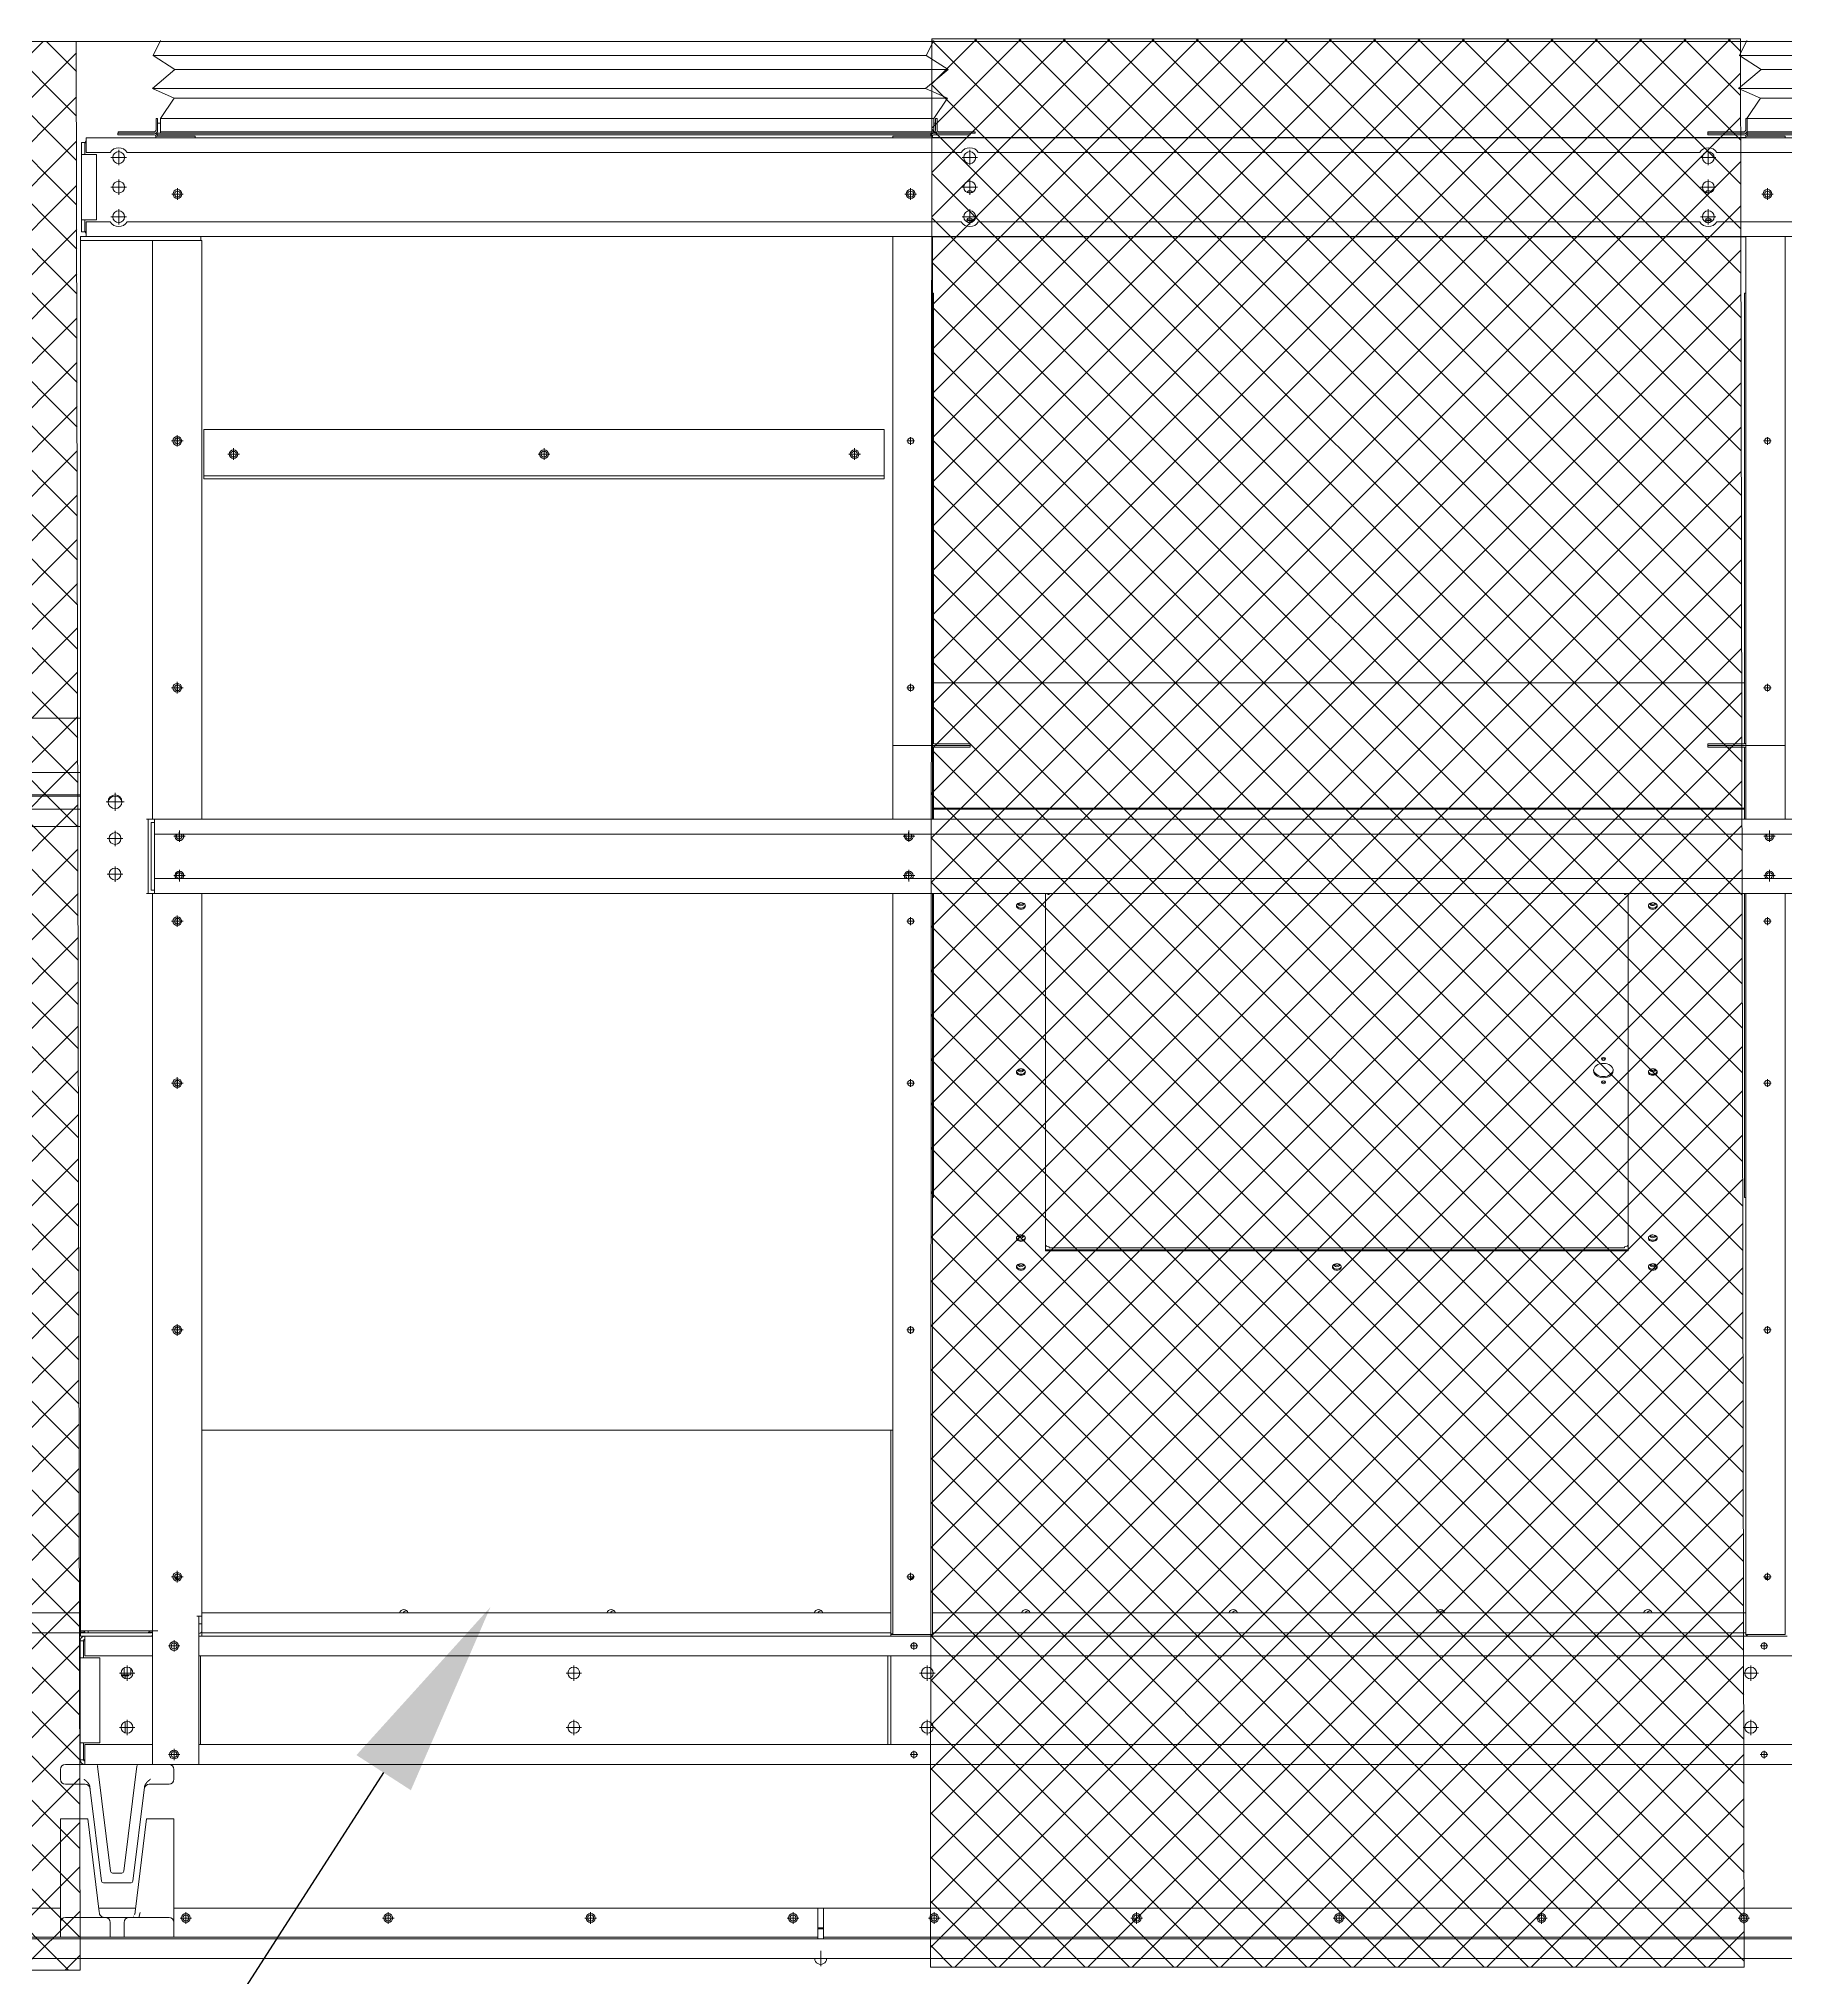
# Model space of a CAD drawing. Header units: millimetres. Extents: x 18793 to 48201, y 11745 to 32540.
# Drawn here: x 38143 to 39912, y 19439 to 21402 of the extents above; entities that cross this region are included whole.
import ezdxf
from ezdxf import colors
from ezdxf.entities.mleader import LeaderData, LeaderLine
from ezdxf.math import Vec2, Vec3

# ---------------------------------------------------------------- set-up
doc = ezdxf.new("R2010")
doc.units = ezdxf.units.MM
doc.layers.add('냉각탑_dim', color=1, linetype='Continuous')
doc.styles.get("Standard").update_dxf_attribs({"font": 'arial.ttf'})
pattern_1 = [(45, (-1210487.993, -413670.1), (-22.4506403, 22.4506403), []), (135, (-1210487.993, -413670.1), (-22.4506403, -22.4506403), [])]

# ---------------------------------------------------------------- blocks, each defined once
blk = doc.blocks.new('3753456')
at = {"color": 0, "lineweight": 5}
for p, q in [((337590.2, 91235.5), (337597.8, 91251)), ((337612.3, 91221.4), (337590.2, 91235.5)), ((337589.4, 91202.2), (337612.3, 91221.4)), ((337611.6, 91192.6), (337589.4, 91202.2)), ((337597.8, 91172), (337611.6, 91192.6))]:
    blk.add_line(p, q, dxfattribs=at)
blk = doc.blocks.new('45735')
at = {"color": 0, "lineweight": 5}
for p, q in [((339300, 91099.7), (338517, 91099.7)), ((338539.1, 91085.6), (339322.1, 91085.6)), ((338516.2, 91066.4), (339299.2, 91066.4)), ((339321.4, 91056.8), (338538.4, 91056.8))]:
    blk.add_line(p, q, dxfattribs=at)
for p in [(926.8, -135.8), (1709.8, -135.8)]:
    blk.add_blockref('3753456', p, dxfattribs=at)
blk = doc.blocks.new('2')
at = {"lineweight": 5}
h = blk.add_hatch(dxfattribs=at)
h.set_pattern_fill('ANSI37', scale=10)
h.set_pattern_definition(pattern_1)
h.paths.add_polyline_path([(39870.6, 19448.9), (39866.7, 21402.1), (39047.9, 21402.1), (39046.6, 19448.9)])
h = blk.add_hatch(dxfattribs=at)
h.set_pattern_fill('ANSI37', scale=10)
h.set_pattern_definition(pattern_1)
h.paths.add_polyline_path([(38185.2, 19446), (38181.3, 21399.2), (37851.3, 21399.2), (37850, 19446)])
at = {"color": 7, "lineweight": 20, "ltscale": 0.280701}
for p, q in [((41064, 21399.2), (37852.2, 21399.2)), ((38263.6, 21321.4), (38262, 21321.4)), ((38262, 21309.5), (38262, 21321.4)), ((38263.6, 21309.5), (38263.6, 21321.4)), ((39049.7, 21321.4), (38266.7, 21321.4)), ((38266.7, 21321.4), (38266.7, 21306.4)), ((39049.7, 21321.4), (39049.7, 21306.4)), ((39051.6, 21321.4), (39053.2, 21321.4)), ((39051.6, 21321.4), (39051.6, 21309.5)), ((39053.2, 21321.4), (39053.2, 21309.5)), ((39873.7, 21321.4), (39872.1, 21321.4)), ((39872.1, 21309.5), (39872.1, 21321.4)), ((40656.7, 21321.4), (39873.7, 21321.4)), ((39873.7, 21309.5), (39873.7, 21321.4)), ((38191.4, 21286.8), (38191.4, 21301.8)), ((40729, 21301.8), (38191.4, 21301.8)), ((38260.5, 21306.4), (38223.3, 21306.4)), ((38223.3, 21306.4), (38223.3, 21304.8)), ((38260.5, 21304.8), (38223.3, 21304.8)), ((38260.5, 21308), (38223.6, 21308)), ((38223.6, 21308), (38223.6, 21306.4)), ((38261.7, 21303.6), (38261.7, 21301.8)), ((38261.7, 21303.6), (38301.7, 21303.6)), ((38261.7, 21303.6), (38261.7, 21303.6)), ((38263.3, 21303.6), (38263.3, 21306.4)), ((38263.3, 21306.4), (39046.7, 21306.4)), ((38263.3, 21304.8), (39046.7, 21304.8)), ((38266.7, 21316.5), (38263.6, 21316.5)), ((38264.5, 21306.5), (38303.7, 21306.5)), ((38264.5, 21306.4), (38264.5, 21306.5)), ((39049.7, 21308), (38266.7, 21308)), ((39049.7, 21306.4), (38266.7, 21306.4)), ((38301.7, 21303.6), (38301.7, 21301.8)), ((38303.7, 21306.4), (38303.7, 21306.5)), ((39045.5, 21306.5), (39006.3, 21306.5)), ((39006.3, 21306.4), (39006.3, 21306.5)), ((39048.3, 21303.6), (39008.3, 21303.6)), ((39008.3, 21301.8), (39008.3, 21303.6)), ((39045.5, 21306.5), (39045.5, 21306.4)), ((39046.7, 21303.6), (39046.7, 21306.4)), ((39046.7, 21303.6), (39048.3, 21303.6)), ((39048.3, 21303.6), (39048.3, 21301.8)), ((39872.1, 21302), (39048.3, 21302)), ((39049.5, 21306.4), (39086.7, 21306.4)), ((39049.5, 21304.8), (39086.7, 21304.8)), ((39051.6, 21316.5), (39049.7, 21316.5)), ((39091.6, 21308), (39054.7, 21308)), ((39091.6, 21306.4), (39054.7, 21306.4)), ((39086.7, 21304.8), (39086.7, 21306.4)), ((39091.6, 21308), (39091.6, 21306.4)), ((39833.7, 21304.8), (39833.7, 21308)), ((39870.6, 21308), (39833.7, 21308)), ((39870.9, 21306.4), (39833.7, 21306.4)), ((39870.9, 21304.8), (39833.7, 21304.8)), ((39874.9, 21303.6), (39872.1, 21303.6)), ((39872.1, 21303.6), (39872.1, 21301.8)), ((39872.1, 21303.6), (39872.1, 21303.6)), ((39873.7, 21303.6), (39873.7, 21309.5)), ((40656.7, 21308), (39873.7, 21308)), ((39873.7, 21306.4), (40657.1, 21306.4)), ((39873.7, 21304.8), (40657.1, 21304.8)), ((39874.9, 21303.6), (39912.1, 21303.6)), ((39912.1, 21301.8), (39912.1, 21303.6)), ((38186.7, 21284.8), (38186.7, 21297.1)), ((38189.9, 21297.1), (38186.7, 21297.1)), ((38186.7, 21284.8), (38186.7, 21218.8)), ((38191.9, 21284.8), (38186.7, 21284.8)), ((38189.9, 21297.1), (38189.9, 21284.8)), ((38191.4, 21296.6), (38189.9, 21296.6)), ((38191.4, 21286.8), (38215.6, 21286.8)), ((38191.9, 21284.8), (38201.7, 21284.8)), ((38201.7, 21218.8), (38201.7, 21284.8)), ((38216.4, 21281.8), (38232, 21281.8)), ((38224.2, 21289.6), (38224.2, 21274)), ((38232.9, 21286.8), (39077.6, 21286.8)), ((39078.4, 21281.8), (39094, 21281.8)), ((39086.2, 21289.6), (39086.2, 21274)), ((39094.9, 21286.8), (39825.6, 21286.8)), ((39826.4, 21281.8), (39842, 21281.8)), ((39834.2, 21289.6), (39834.2, 21274)), ((39842.9, 21286.8), (40687.6, 21286.8)), ((38216.4, 21251.8), (38232, 21251.8)), ((38224.2, 21259.6), (38224.2, 21244)), ((38277.9, 21244.8), (38289.6, 21244.8)), ((38283.7, 21250.7), (38283.7, 21239)), ((39020.5, 21244.8), (39032.2, 21244.8)), ((39026.3, 21250.7), (39026.3, 21239)), ((39078.4, 21251.8), (39094, 21251.8)), ((39086.2, 21259.6), (39086.2, 21244)), ((39826.4, 21251.8), (39842, 21251.8)), ((39834.2, 21259.6), (39834.2, 21244)), ((39888.3, 21244.8), (39900, 21244.8)), ((39894.1, 21250.7), (39894.1, 21239)), ((38224.2, 21229.6), (38224.2, 21214)), ((39086.2, 21229.6), (39086.2, 21214)), ((39834.2, 21229.6), (39834.2, 21214)), ((38201.7, 21218.8), (38186.7, 21218.8)), ((38186.7, 21206.5), (38186.7, 21218.8)), ((38189.9, 21206.5), (38186.7, 21206.5)), ((38189.9, 21218.8), (38189.9, 21206.5)), ((38191.4, 21207), (38189.9, 21207)), ((38191.4, 21216.8), (38191.4, 21201.8)), ((38215.6, 21216.8), (38191.4, 21216.8)), ((38216.4, 21221.8), (38232, 21221.8)), ((39077.6, 21216.8), (38232.9, 21216.8)), ((39078.4, 21221.8), (39094, 21221.8)), ((39825.6, 21216.8), (39094.9, 21216.8)), ((39826.4, 21221.8), (39842, 21221.8)), ((40687.6, 21216.8), (39842.9, 21216.8)), ((38185.5, 21201.8), (38307.3, 21201.8)), ((38185.5, 21201.8), (38185.5, 21197.8)), ((38263.7, 21197.8), (38185.5, 21197.8)), ((38185.5, 21197.8), (38185.5, 19789.6)), ((38185.5, 21197.8), (38307.3, 21197.8)), ((38191.4, 21201.8), (40729, 21201.8)), ((38258.5, 20611.6), (38258.5, 21197.8)), ((38308.5, 21197.8), (38303.3, 21197.8)), ((38307.3, 21201.8), (38307.3, 21197.8)), ((38308.5, 21197.8), (38308.5, 20611.6)), ((39008.3, 20611.6), (39008.3, 21201.8)), ((39048.3, 21201.8), (39048.3, 20611.6)), ((39872.1, 21201.5), (39048.3, 21201.5)), ((39872.1, 21201.8), (39872.1, 20686.4)), ((39912.1, 20611.6), (39912.1, 21201.8)), ((39048.3, 21144.4), (39049.5, 21144.4)), ((39049.5, 21144.4), (39049.5, 21142.8)), ((39870.9, 20688), (39870.9, 21144.4)), ((39872.1, 21144.4), (39870.9, 21144.4)), ((39049.5, 21142.8), (39049.5, 20688)), ((39872.1, 21093.5), (39872.1, 21093.3)), ((38277.7, 20994.8), (38289.4, 20994.8)), ((38283.5, 21000.7), (38283.5, 20989)), ((38283.7, 20998.7), (38283.7, 20990.9)), ((38999.5, 21006.4), (38310.5, 21006.4)), ((38310.5, 20956.4), (38310.5, 21006.4)), ((38340.5, 20987.3), (38340.5, 20975.6)), ((38655, 20987.3), (38655, 20975.6)), ((38969.5, 20987.3), (38969.5, 20975.6)), ((38999.5, 21006.4), (38999.5, 20961.6)), ((39022.4, 20994.8), (39030.2, 20994.8)), ((39026.3, 20998.7), (39026.3, 20990.9)), ((39890.2, 20994.8), (39898, 20994.8)), ((39894.1, 20998.7), (39894.1, 20990.9)), ((38334.7, 20981.4), (38346.4, 20981.4)), ((38649.2, 20981.4), (38660.9, 20981.4)), ((38963.7, 20981.4), (38975.4, 20981.4)), ((38310.5, 20959.6), (38999.5, 20959.6)), ((38310.5, 20956.4), (38999.5, 20956.4)), ((38999.5, 20961.6), (38999.5, 20956.4)), ((38277.7, 20744.8), (38289.4, 20744.8)), ((38283.5, 20750.7), (38283.5, 20739)), ((38283.7, 20748.7), (38283.7, 20740.9)), ((39022.4, 20744.8), (39030.2, 20744.8)), ((39026.3, 20748.7), (39026.3, 20740.9)), ((39870.9, 20749.9), (39049.5, 20749.9)), ((39890.2, 20744.8), (39898, 20744.8)), ((39894.1, 20748.7), (39894.1, 20740.9)), ((38185.5, 20713.9), (38110.2, 20713.9)), ((39008.3, 20686.4), (39045.5, 20686.4)), ((39048.3, 20686.4), (39008.3, 20686.4)), ((39086.7, 20688), (39049.5, 20688)), ((39086.7, 20686.4), (39049.5, 20686.4)), ((39049.5, 20686.4), (39086.7, 20686.4)), ((39049.5, 20684.8), (39086.7, 20684.8)), ((39049.5, 20684.8), (39049.5, 20611.6)), ((39086.7, 20684.8), (39086.7, 20688)), ((39833.7, 20688), (39870.9, 20688)), ((39833.7, 20684.8), (39833.7, 20688)), ((39833.7, 20686.4), (39870.9, 20686.4)), ((39870.9, 20686.4), (39833.7, 20686.4)), ((39870.9, 20684.8), (39833.7, 20684.8)), ((39870.9, 20611.6), (39870.9, 20684.8)), ((39872.1, 20686.1), (39872.1, 20686.7)), ((39912.1, 20686.4), (39872.1, 20686.4)), ((39872.1, 20611.6), (39872.1, 20686.4)), ((39874.9, 20686.4), (39912.1, 20686.4)), ((38185.5, 20658.9), (38110.2, 20658.9)), ((37872.2, 20636.3), (38185.5, 20636.3)), ((37872.2, 20634.9), (38185.5, 20634.9)), ((38185.5, 20651.6), (38185.5, 20536.6)), ((38220.5, 20638.5), (38220.5, 20620.3)), ((38185.5, 20621.7), (37872.2, 20621.7)), ((38211.4, 20629.4), (38229.6, 20629.4)), ((39870.9, 20622.9), (39049.5, 20622.9)), ((39870.9, 20621.7), (39049.5, 20621.7)), ((38185.5, 20604.2), (37875.1, 20604.2)), ((38220.5, 20599.9), (38220.5, 20584.3)), ((38260.4, 20611.6), (38252.5, 20611.6)), ((38254, 20611.6), (38254, 20536.6)), ((38257.2, 20608.4), (38257.2, 20539.8)), ((38257.2, 20608.4), (38260.4, 20608.4)), ((38260.4, 20611.6), (40660, 20611.6)), ((38260.4, 20596.6), (38260.4, 20611.6)), ((38260.4, 20608.4), (38260.4, 20539.8)), ((40660, 20596.6), (38260.4, 20596.6)), ((38279.9, 20594.5), (38291.6, 20594.5)), ((38285.5, 20598.4), (38285.5, 20590.6)), ((38285.7, 20600.4), (38285.7, 20588.7)), ((39018.7, 20594.5), (39030.4, 20594.5)), ((39024.3, 20598.4), (39024.3, 20590.6)), ((39024.5, 20600.4), (39024.5, 20588.7)), ((39890.3, 20594.5), (39902, 20594.5)), ((39896.1, 20600.4), (39896.1, 20588.7)), ((38212.7, 20592.1), (38228.3, 20592.1)), ((38212.7, 20556.1), (38228.3, 20556.1)), ((38220.5, 20563.9), (38220.5, 20548.3)), ((38285.5, 20558.4), (38285.5, 20550.6)), ((38285.7, 20560.4), (38285.7, 20548.7)), ((39024.3, 20558.4), (39024.3, 20550.6)), ((39024.5, 20560.4), (39024.5, 20548.7)), ((39896.1, 20560.4), (39896.1, 20548.7)), ((38260.4, 20536.6), (38252.5, 20536.6)), ((38260.4, 20539.8), (38257.2, 20539.8)), ((38258.5, 19789.6), (38258.5, 20536.6)), ((38260.4, 20551.6), (40660, 20551.6)), ((38260.4, 20551.6), (38260.4, 20541.8)), ((38260.4, 20536.6), (38260.4, 20541.8)), ((40660, 20536.6), (38260.4, 20536.6)), ((38279.9, 20554.5), (38291.6, 20554.5)), ((38308.5, 20536.6), (38308.5, 19804.4)), ((39008.3, 19786), (39008.3, 20536.6)), ((39018.7, 20554.5), (39030.4, 20554.5)), ((39048.3, 20536.6), (39048.3, 19787.2)), ((39049.5, 20536.6), (39049.5, 20228.4)), ((39163, 20536.6), (39163, 20174.6)), ((39166.5, 20536.6), (39166.5, 20535.5)), ((39749.5, 20536.6), (39749.5, 20535.5)), ((39753, 20536.6), (39753, 20181)), ((39753, 20174.6), (39753, 20536.6)), ((39870.9, 20433.6), (39870.9, 20536.6)), ((39872.1, 20536.6), (39872.1, 19787.2)), ((39872.1, 20433.6), (39872.1, 20536.6)), ((39890.3, 20554.5), (39902, 20554.5)), ((39912.1, 19786), (39912.1, 20536.6)), ((38277.7, 20508.4), (38289.4, 20508.4)), ((38279.8, 20508.4), (38287.6, 20508.4)), ((38283.5, 20514.3), (38283.5, 20502.6)), ((38283.7, 20512.3), (38283.7, 20504.5)), ((39022.4, 20508.4), (39030.2, 20508.4)), ((39026.3, 20512.3), (39026.3, 20504.5)), ((39890.2, 20508.4), (39898, 20508.4)), ((39894.1, 20512.3), (39894.1, 20504.5)), ((39870.9, 20228.4), (39870.9, 20433.6)), ((38277.7, 20344.4), (38289.4, 20344.4)), ((38279.8, 20344.4), (38287.6, 20344.4)), ((38283.5, 20350.3), (38283.5, 20338.6)), ((38283.7, 20348.3), (38283.7, 20340.5)), ((39022.4, 20344.4), (39030.2, 20344.4)), ((39026.3, 20348.3), (39026.3, 20340.5)), ((39890.2, 20344.4), (39898, 20344.4)), ((39894.1, 20348.3), (39894.1, 20340.5)), ((39872.1, 20279.3), (39872.1, 20279.5)), ((39048.3, 20228.4), (39049.5, 20228.4)), ((39872.1, 20228.4), (39870.9, 20228.4)), ((39163, 20175.7), (39753, 20175.7)), ((39163, 20174.6), (39753, 20174.6)), ((39166.5, 20177.5), (39166.5, 20178.6)), ((39749.5, 20177.5), (39166.5, 20177.5)), ((39749.5, 20177.5), (39749.5, 20178.6)), ((38277.7, 20094.4), (38289.4, 20094.4)), ((38279.8, 20094.4), (38287.6, 20094.4)), ((38283.5, 20100.3), (38283.5, 20088.6)), ((38283.7, 20098.3), (38283.7, 20090.5)), ((39022.4, 20094.4), (39030.2, 20094.4)), ((39026.3, 20098.3), (39026.3, 20090.5)), ((39890.2, 20094.4), (39898, 20094.4)), ((39894.1, 20098.3), (39894.1, 20090.5)), ((38308.5, 19992.9), (39008.3, 19992.9)), ((39006.3, 19992.9), (39006.3, 19786.6)), ((38283.5, 19850.3), (38283.5, 19838.6)), ((38277.7, 19844.4), (38289.4, 19844.4)), ((38279.8, 19844.4), (38287.6, 19844.4)), ((38283.7, 19848.3), (38283.7, 19840.5)), ((39022.4, 19844.4), (39030.2, 19844.4)), ((39026.3, 19848.3), (39026.3, 19840.5)), ((39890.2, 19844.4), (39898, 19844.4)), ((39894.1, 19848.3), (39894.1, 19840.5)), ((37875.1, 19807.8), (38185.5, 19807.8)), ((38185.5, 19789.6), (38256.5, 19789.6)), ((38185.5, 19789.6), (38185.5, 19788.4)), ((38193.4, 19789.6), (38193.4, 19787.6)), ((38258.5, 19789.6), (38256.5, 19789.6)), ((38258.5, 19789.6), (38263.7, 19789.6)), ((38258.5, 19654.4), (38258.5, 19789.6)), ((38305.3, 19804.4), (38303.3, 19804.4)), ((38308.5, 19804.4), (38305.3, 19804.4)), ((38305.3, 19804.4), (38305.3, 19654.4)), ((38305.3, 19796.8), (38308.5, 19796.8)), ((38308.5, 19807.8), (39006.3, 19807.8)), ((38308.5, 19804.4), (38308.5, 19796.8)), ((38308.5, 19789.4), (38308.5, 19796.8)), ((39048.3, 19807.8), (39872.1, 19807.8)), ((37855.1, 19787.8), (38185.5, 19787.8)), ((38185.2, 19762.4), (38185.2, 19779.7)), ((38185.2, 19779.7), (38189.9, 19779.7)), ((38185.5, 19788.4), (38189.6, 19788.4)), ((38185.5, 19788.4), (38185.5, 19787.6)), ((38185.5, 19787.6), (38185.5, 19784.4)), ((38185.5, 19787.6), (38256.5, 19787.6)), ((38185.5, 19784.4), (38256.5, 19784.4)), ((38188.4, 19779.7), (38188.4, 19762.4)), ((38258.5, 19784.4), (38189.9, 19784.4)), ((38189.9, 19764.4), (38189.9, 19784.4)), ((38254.9, 19788.4), (38258.1, 19788.4)), ((38274.5, 19774.4), (38286.2, 19774.4)), ((38280.3, 19780.3), (38280.3, 19768.6)), ((39006.3, 19784.4), (38305.3, 19784.4)), ((38308.1, 19788.4), (38308.5, 19788.4)), ((38308.5, 19788.4), (38308.5, 19784.4)), ((38308.5, 19787.8), (39006.3, 19787.8)), ((39008.3, 19786.6), (39006.3, 19786.6)), ((39006.3, 19786.6), (39006.3, 19786)), ((39008.3, 19786), (39006.3, 19786)), ((39006.3, 19784.4), (39006.3, 19786)), ((39045.5, 19784.4), (39006.3, 19784.4)), ((39008.3, 19786), (39045.5, 19786)), ((39025.8, 19774.4), (39033.6, 19774.4)), ((39029.7, 19778.3), (39029.7, 19770.5)), ((39048.3, 19786), (39045.5, 19786)), ((39874.9, 19784.4), (39045.5, 19784.4)), ((39048.3, 19787.8), (39872.1, 19787.8)), ((39048.3, 19787.2), (39048.3, 19786)), ((39872.1, 19787.2), (39872.1, 19786)), ((39872.1, 19786), (39874.9, 19786)), ((39912.1, 19786), (39874.9, 19786)), ((39874.9, 19784.4), (39914.1, 19784.4)), ((39886.8, 19774.4), (39894.6, 19774.4)), ((39890.7, 19778.3), (39890.7, 19770.5)), ((38185.2, 19762.4), (38185.2, 19676.4)), ((38189.9, 19762.4), (38185.2, 19762.4)), ((38258.5, 19764.4), (38189.9, 19764.4)), ((38189.9, 19762.4), (38205.2, 19762.4)), ((38205.2, 19762.4), (38205.2, 19676.4)), ((38229.7, 19745), (38229.7, 19752.1)), ((38232.7, 19754.7), (38232.7, 19739.1)), ((38236.6, 19745), (38236.6, 19751.5)), ((40730.5, 19764.4), (38305.3, 19764.4)), ((38306.9, 19764.4), (38306.9, 19674.4)), ((38685.2, 19754.7), (38685.2, 19739.1)), ((39003.1, 19764.4), (39003.1, 19674.4)), ((39006.3, 19764.4), (39006.3, 19674.4)), ((39043.2, 19754.7), (39043.2, 19739.1)), ((39877.2, 19754.7), (39877.2, 19739.1)), ((38224.9, 19746.9), (38240.5, 19746.9)), ((38236.6, 19745), (38227, 19745)), ((38227.4, 19744.2), (38234, 19744.2)), ((38230.7, 19743.6), (38230.7, 19741.3)), ((38234, 19744.2), (38234, 19745)), ((38677.4, 19746.9), (38693, 19746.9)), ((39035.4, 19746.9), (39051, 19746.9)), ((39869.4, 19746.9), (39885, 19746.9)), ((38224.9, 19691.9), (38240.5, 19691.9)), ((38230.7, 19697.6), (38230.7, 19686.3)), ((38232.7, 19699.7), (38232.7, 19684.1)), ((38677.4, 19691.9), (38693, 19691.9)), ((38685.2, 19699.7), (38685.2, 19684.1)), ((39035.4, 19691.9), (39051, 19691.9)), ((39043.2, 19699.7), (39043.2, 19684.1)), ((39869.4, 19691.9), (39885, 19691.9)), ((39877.2, 19699.7), (39877.2, 19684.1)), ((38185.2, 19659.1), (38185.2, 19676.4)), ((38205.2, 19676.4), (38185.2, 19676.4)), ((38188.4, 19676.4), (38188.4, 19659.1)), ((38189.9, 19674.4), (38258.5, 19674.4)), ((38189.9, 19674.4), (38189.9, 19654.4)), ((38305.3, 19674.4), (40730.5, 19674.4)), ((38170.2, 19654.4), (38175.2, 19654.4)), ((38175.2, 19654.4), (38189.9, 19654.4)), ((38189.9, 19659.1), (38185.2, 19659.1)), ((38189.9, 19654.4), (38258.5, 19654.4)), ((38216, 19546.2), (38202.9, 19652.7)), ((38242.5, 19652.7), (38229.4, 19546.2)), ((38258.5, 19654.4), (38305.3, 19654.4)), ((38274.5, 19664.4), (38286.2, 19664.4)), ((38280.3, 19670.3), (38280.3, 19658.6)), ((38305.3, 19654.4), (40730.5, 19654.4)), ((39025.8, 19664.4), (39033.6, 19664.4)), ((39029.7, 19668.3), (39029.7, 19660.5)), ((39886.8, 19664.4), (39894.6, 19664.4)), ((39890.7, 19668.3), (39890.7, 19660.5)), ((38165.2, 19649.4), (38165.2, 19639.4)), ((38170.2, 19634.4), (38175.2, 19634.4)), ((38175.2, 19634.4), (38190.3, 19634.4)), ((38270.2, 19634.4), (38255.2, 19634.4)), ((38270.2, 19634.4), (38275.2, 19634.4)), ((38280.2, 19649.4), (38280.2, 19639.4)), ((38206.8, 19536.2), (38195.1, 19631.4)), ((38238.7, 19536.2), (38250.4, 19631.4)), ((38165.2, 19479.4), (38165.2, 19599.4)), ((38165.2, 19599.4), (38170.2, 19599.4)), ((38170.2, 19599.4), (38187.9, 19599.4)), ((38193, 19599.4), (38187.9, 19599.4)), ((38204.5, 19505), (38193, 19599.4)), ((38240.9, 19505), (38252.5, 19599.4)), ((38252.5, 19599.4), (38257.5, 19599.4)), ((38280.2, 19599.4), (38257.5, 19599.4)), ((38280.2, 19599.4), (38280.2, 19504.4)), ((38208.8, 19534.4), (38236.7, 19534.4)), ((38218, 19544.4), (38227.5, 19544.4)), ((37857.2, 19508.8), (38165.2, 19508.8)), ((38170.2, 19499.4), (38175.2, 19499.4)), ((38175.2, 19499.4), (38210.7, 19499.4)), ((38204.1, 19508.8), (38241.4, 19508.8)), ((38204.5, 19505), (38204.7, 19503.8)), ((38210.7, 19499.4), (38234.7, 19499.4)), ((38275.2, 19499.4), (38234.7, 19499.4)), ((38235.8, 19499.4), (38235.8, 19499.4)), ((38239.1, 19500.6), (38239, 19500.6)), ((38240.9, 19505), (38240.8, 19503.8)), ((38245.9, 19504.4), (38244.7, 19499.4)), ((38280.2, 19508.8), (38932.2, 19508.8)), ((38280.2, 19494.4), (38280.2, 19504.4)), ((38286.4, 19498.8), (38298.1, 19498.8)), ((38292.2, 19504.7), (38292.2, 19493)), ((38491.4, 19498.8), (38503.1, 19498.8)), ((38497.2, 19504.7), (38497.2, 19493)), ((38696.4, 19498.8), (38708.1, 19498.8)), ((38702.2, 19504.7), (38702.2, 19493)), ((38901.4, 19498.8), (38913.1, 19498.8)), ((38907.2, 19504.7), (38907.2, 19493)), ((38938.2, 19508.8), (38932.2, 19508.8)), ((38932.2, 19508.8), (38932.2, 19477.8)), ((38938.2, 19508.8), (39982.2, 19508.8)), ((38938.2, 19508.8), (38938.2, 19477.8)), ((39044.4, 19498.8), (39056.1, 19498.8)), ((39050.2, 19504.7), (39050.2, 19493)), ((39249.4, 19498.8), (39261.1, 19498.8)), ((39255.2, 19504.7), (39255.2, 19493)), ((39454.4, 19498.8), (39466.1, 19498.8)), ((39460.2, 19504.7), (39460.2, 19493)), ((39659.4, 19498.8), (39671.1, 19498.8)), ((39665.2, 19504.7), (39665.2, 19493)), ((39864.4, 19498.8), (39876.1, 19498.8)), ((39870.2, 19504.7), (39870.2, 19493)), ((37815.4, 19477.8), (41063.2, 19477.8)), ((38932.2, 19479.4), (37857.2, 19479.4)), ((38215.7, 19479.4), (38215.7, 19494.4)), ((38229.7, 19479.4), (38229.7, 19494.4)), ((38280.2, 19479.4), (38280.2, 19494.4)), ((38932.2, 19488.8), (38938.2, 19488.8)), ((38938.2, 19487.8), (38932.2, 19487.8)), ((38938.2, 19479.4), (39982.2, 19479.4)), ((41030.5, 19457.8), (37889.9, 19457.8)), ((38927.4, 19457.8), (38943, 19457.8)), ((38935.2, 19465.6), (38935.2, 19450))]:
    blk.add_line(p, q, dxfattribs=at)
at = {"color": 0, "lineweight": 20}
for points in [[(39047.9, 21402.1), (39866.7, 21402.1), (39870.6, 19448.9), (39046.6, 19448.9)], [(37851.3, 21399.2), (38181.3, 21399.2), (38185.2, 19446), (37850, 19446)]]:
    blk.add_lwpolyline(points, close=True, dxfattribs=at)
at = {"color": 7, "lineweight": 20, "ltscale": 0.280701}
for centre, radius in [((38224.2, 21281.8), 6), ((39086.2, 21281.8), 6), ((39834.2, 21281.8), 6), ((38224.2, 21251.8), 6), ((38283.7, 21244.8), 4.5), ((38283.7, 21244.8), 3), ((39026.3, 21244.8), 4.5), ((39026.3, 21244.8), 3), ((39086.2, 21251.8), 6), ((39834.2, 21251.8), 6), ((39894.1, 21244.8), 4.5), ((39894.1, 21244.8), 3), ((38224.2, 21221.8), 6), ((39086.2, 21221.8), 6), ((39834.2, 21221.8), 6), ((38283.5, 20994.8), 4.5), ((38283.7, 20994.8), 3), ((39026.3, 20994.8), 3), ((39894.1, 20994.8), 3), ((38340.5, 20981.4), 4.5), ((38340.5, 20981.4), 3), ((38655, 20981.4), 4.5), ((38655, 20981.4), 3), ((38969.5, 20981.4), 4.5), ((38969.5, 20981.4), 3), ((38283.5, 20744.8), 4.5), ((38283.7, 20744.8), 3), ((39026.3, 20744.8), 3), ((39894.1, 20744.8), 3), ((38220.5, 20629.4), 7), ((38220.5, 20592.1), 6), ((38220.5, 20556.1), 6), ((38283.5, 20508.4), 4.5), ((38283.7, 20508.4), 3), ((39026.3, 20508.4), 3), ((39894.1, 20508.4), 3), ((38283.5, 20344.4), 4.5), ((38283.7, 20344.4), 3), ((39026.3, 20344.4), 3), ((39894.1, 20344.4), 3), ((38283.5, 20094.4), 4.5), ((38283.7, 20094.4), 3), ((39026.3, 20094.4), 3), ((39894.1, 20094.4), 3), ((38283.5, 19844.4), 4.5), ((38283.7, 19844.4), 3), ((39026.3, 19844.4), 3), ((39894.1, 19844.4), 3), ((38280.3, 19774.4), 4.5), ((38280.3, 19774.4), 3), ((39029.7, 19774.4), 3), ((39890.7, 19774.4), 3), ((38232.7, 19746.9), 6), ((38685.2, 19746.9), 6), ((39043.2, 19746.9), 6), ((39877.2, 19746.9), 6), ((38232.7, 19691.9), 6), ((38685.2, 19691.9), 6), ((39043.2, 19691.9), 6), ((39877.2, 19691.9), 6), ((38280.3, 19664.4), 4.5), ((38280.3, 19664.4), 3), ((39029.7, 19664.4), 3), ((39890.7, 19664.4), 3), ((38292.2, 19498.8), 4.5), ((38292.2, 19498.8), 3), ((38497.2, 19498.8), 4.5), ((38497.2, 19498.8), 3), ((38702.2, 19498.8), 4.5), ((38702.2, 19498.8), 3), ((38907.2, 19498.8), 4.5), ((38907.2, 19498.8), 3), ((39050.2, 19498.8), 4.5), ((39050.2, 19498.8), 3), ((39255.2, 19498.8), 4.5), ((39255.2, 19498.8), 3), ((39460.2, 19498.8), 4.5), ((39460.2, 19498.8), 3), ((39665.2, 19498.8), 4.5), ((39665.2, 19498.8), 3), ((39870.2, 19498.8), 4.5), ((39870.2, 19498.8), 3)]:
    blk.add_circle(centre, radius, dxfattribs=at)
for centre, radius, start, end in [((38260.5, 21309.5), 1.5, 270, 0), ((38260.5, 21309.5), 3.1, 270, 0), ((38260.5, 21303.6), 2.8, 0, 90), ((38260.5, 21303.6), 1.2, 0, 90), ((38265.3, 21302.5), 3.97, 119.2775, 131.4376), ((39049.5, 21303.6), 2.8, 90, 180), ((39044.8, 21302.5), 3.97, 48.5625, 60.7225), ((39049.5, 21303.6), 1.2, 90, 180), ((39054.7, 21309.5), 3.1, 180, 270), ((39054.7, 21309.5), 1.5, 180, 270), ((39870.6, 21309.5), 1.5, 270, 0), ((39870.6, 21309.5), 3.1, 270, 0), ((39870.9, 21303.6), 2.8, 0, 90), ((39870.9, 21303.6), 1.2, 0, 90), ((39875.7, 21302.5), 3.97, 119.2775, 131.4376), ((38195.7, 21296.6), 5.2, 145.784, 180), ((38224.2, 21281.8), 10, 29.9997, 150.0003), ((39086.2, 21281.8), 10, 29.9997, 150.0003), ((39834.2, 21281.8), 10, 29.9997, 150.0003), ((38195.7, 21207), 5.2, 180, 214.216), ((38224.2, 21221.8), 10, 210.0003, 329.9997), ((39086.2, 21221.8), 10, 210.0003, 329.9997), ((39834.2, 21221.8), 10, 210.0003, 329.9997), ((38195.7, 21207), 5.2, 269.7865, 270), ((38256.5, 21207), 5.2, 270, 270.2146), ((39053.9, 21207), 5.2, 269.7849, 270), ((39866.5, 21207), 5.2, 270, 270.2151), ((39049.5, 20689.2), 1.2, 180, 270), ((39049.5, 20689.2), 2.8, 244.624, 270), ((39049.5, 20683.6), 2.8, 90, 115.376), ((39049.5, 20683.6), 1.2, 90, 180), ((39870.9, 20689.2), 1.2, 270, 0), ((39870.9, 20689.2), 2.8, 270, 295.3779), ((39870.9, 20683.6), 2.8, 64.6221, 90), ((39870.9, 20683.6), 1.2, 0, 90), ((38220.5, 20628.1), 7, 5.328, 174.672), ((38285.7, 20594.5), 4.5, 152.1815, 27.8185), ((38285.5, 20594.5), 3, 135.5708, 44.4292), ((38285.5, 20594.5), 4.5, 271.259, 27.8193), ((39024.5, 20594.5), 4.5, 152.1815, 27.8185), ((39024.3, 20594.5), 3, 135.5722, 44.4278), ((39896.1, 20594.5), 4.5, 152.1815, 27.8185), ((39896.1, 20594.5), 3, 135.5722, 44.4278), ((38285.7, 20554.5), 4.5, 319.8764, 220.1235), ((38285.7, 20554.5), 4.5, 91.259, 151.3521), ((38285.5, 20554.5), 3, 284.8411, 255.1589), ((38285.5, 20554.5), 4.5, 319.8773, 88.7123), ((39024.5, 20554.5), 4.5, 319.8764, 220.1235), ((39024.3, 20554.5), 3, 284.8374, 255.1626), ((39896.1, 20554.5), 4.5, 319.8764, 220.1235), ((39896.1, 20554.5), 3, 284.8374, 255.1626), ((38515.2, 19806.8), 3, 62.3709, 159.7606), ((38725.2, 19806.8), 3, 62.3709, 159.7606), ((38935.2, 19806.8), 3, 62.3709, 159.7606), ((39145.2, 19806.8), 3, 62.3709, 159.7606), ((39355.2, 19806.8), 3, 62.3709, 159.7606), ((39565.2, 19806.8), 3, 62.3709, 159.7606), ((39775.2, 19806.8), 3, 62.3709, 159.7606), ((38193.4, 19791.1), 4.7, 198.6045, 228.1211), ((38193.4, 19791.1), 1.5, 268.4632, 270), ((38251, 19791.1), 1.5, 270, 271.5187), ((38251, 19791.1), 4.7, 311.8787, 341.3953), ((38256.5, 19789.6), 2, 270, 0), ((38189.9, 19779.7), 4.7, 90, 180), ((38189.9, 19779.7), 1.5, 90, 180), ((38256.5, 19789.6), 5.2, 270, 292.6199), ((39045.5, 19787.2), 2.8, 270, 334.6231), ((39874.9, 19787.2), 2.8, 205.3769, 270), ((38231.3, 19743.6), 0.6, 90, 180), ((38170.2, 19649.4), 5, 90, 180), ((38189.9, 19659.1), 4.7, 180, 270), ((38189.9, 19659.1), 1.5, 180, 270), ((38201, 19652.4), 2, 7, 90), ((38244.5, 19652.4), 2, 90, 173), ((38275.2, 19649.4), 5, 0, 90), ((38275.5, 19659.1), 4.7, 270, 270.2913), ((39010.4, 19659.1), 4.7, 269.7193, 270), ((39076, 19659.1), 4.7, 270, 270.2807), ((39844.4, 19659.1), 4.7, 269.7193, 270), ((39910, 19659.1), 4.7, 270, 270.2807), ((38170.2, 19639.4), 5, 180, 270), ((38190.3, 19629.4), 5, 7, 90), ((38255.2, 19629.4), 5, 90, 173), ((38275.2, 19639.4), 5, 270, 0), ((38208.8, 19536.4), 2, 187, 270), ((38218, 19546.4), 2, 187, 270), ((38227.5, 19546.4), 2, 270, 353), ((38236.7, 19536.4), 2, 270, 353), ((38170.2, 19494.4), 5, 90, 180), ((38209.7, 19504.4), 5, 187.0004, 198.7562), ((38209.6, 19504.4), 4.97, 189.5501, 207.8016), ((38209.7, 19504.4), 5.08, 198.4501, 207.4918), ((38209.7, 19504.4), 5, 207.7495, 269.8075), ((38210.7, 19494.4), 5, 360, 90), ((38234.7, 19494.4), 5, 90, 180), ((38235.8, 19504.6), 5.19, 270.3847, 273.9534), ((38235.8, 19504.4), 4.97, 332.1921, 350.4624), ((38275.2, 19494.4), 5, 0, 90), ((38935.2, 19457.8), 6, 180, 0.0005)]:
    blk.add_arc(centre, radius, start, end, dxfattribs=at)
at = {"color": 7, "lineweight": 20, "ltscale": 0.280701, "extrusion": (0, 0, -1)}
for centre, major_axis, ratio, start_param, end_param in [((39086.2, 21245.8), (-3, 0), 0.799325, 0.317912, 0.5), ((39086.2, 21249.7), (-4.5, 0), 0.799325, 4.062751, 5.362027), ((39086.2, 21247.7), (-3, 0), 0.799325, 5.681015, 5.870646), ((39086.2, 21245.8), (-3, 0), 0.799325, 0.5, 2.823881), ((39086.2, 21247.7), (-3, 0), 0.799325, 3.554132, 3.745782), ((39834.2, 21245.8), (-3, 0), 0.799325, 0.317912, 0.5), ((39834.2, 21249.7), (-4.5, 0), 0.799325, 4.062751, 5.362027), ((39834.2, 21247.7), (-3, 0), 0.799325, 5.681015, 5.870646), ((39834.2, 21245.8), (-3, 0), 0.799325, 0.5, 2.823881), ((39834.2, 21247.7), (-3, 0), 0.799325, 3.554132, 3.745782), ((39086.2, 21218.2), (-3, 0), 0.799325, 0.000029, 0.5), ((39086.2, 21218.2), (-3, 0), 0.799325, 4.804788, 6.283214), ((39086.2, 21222.1), (-4.5, 0), 0.799325, 4.062751, 5.362027), ((39086.2, 21220.1), (-3, 0), 0.799325, 3.554132, 5.870646), ((39086.2, 21218.2), (-3, 0), 0.799325, 0.5, 3.141622), ((39086.2, 21218.2), (-3, 0), 0.799325, 3.141622, 4.619963), ((39834.2, 21218.2), (-3, 0), 0.799325, 0.000029, 0.5), ((39834.2, 21218.2), (-3, 0), 0.799325, 4.804788, 6.283214), ((39834.2, 21222.1), (-4.5, 0), 0.799325, 4.062751, 5.362027), ((39834.2, 21220.1), (-3, 0), 0.799325, 3.554132, 5.870646), ((39834.2, 21218.2), (-3, 0), 0.799325, 0.5, 3.141622), ((39834.2, 21218.2), (-3, 0), 0.799325, 3.141622, 4.619963), ((39166.5, 20537.9), (-3.5, 0), 0.681998, 4.712389, 5.703278), ((39749.5, 20537.9), (3.5, 0), 0.681998, 0.579907, 1.570796), ((39138, 20523.9), (4.5, 0), 0.731354, 3.141564, 4.212389), ((39138, 20525), (4.5, 0), 0.731354, 0.166549, 2.975043), ((39138, 20523.9), (4.5, 0), 0.731354, 6.283156, 9.424749), ((39138, 20526.3), (3, 0), 0.731354, 0.000984, 3.141564), ((39138, 20527.7), (3, 0), 0.731354, 0.536691, 2.604902), ((39138, 20523.9), (4.5, 0), 0.731354, 4.212389, 6.283156), ((39778, 20523.9), (4.5, 0), 0.731354, 3.141564, 4.212389), ((39778, 20525), (4.5, 0), 0.731354, 0.166549, 2.975043), ((39778, 20523.9), (4.5, 0), 0.731354, 6.283156, 9.424749), ((39778, 20526.3), (3, 0), 0.731354, 2.641593, 3.141564), ((39778, 20526.3), (3, 0), 0.731354, 0.000984, 2.641593), ((39778, 20527.7), (3, 0), 0.731354, 0.536691, 2.604902), ((39778, 20523.9), (4.5, 0), 0.731354, 4.212389, 6.283156), ((39138, 20355.6), (4.5, 0), 0.731354, 4.212389, 6.283156), ((39728, 20357.1), (10, 0), 0.731354, 3.141593, 6.283185), ((39728, 20368.9), (2, 0), 0.731354, 3.141593, 6.283185), ((39728, 20368.9), (2, 0), 0.731354, 0, 3.141593), ((39728, 20370.3), (2, 0), 0.731354, 0.485056, 2.656537), ((39778, 20355.6), (4.5, 0), 0.731354, 4.212389, 6.283156), ((39138, 20355.6), (4.5, 0), 0.731354, 3.141564, 4.212389), ((39138, 20356.7), (4.5, 0), 0.731354, 0.166549, 2.975043), ((39138, 20355.6), (4.5, 0), 0.731354, 6.283156, 9.424749), ((39138, 20358.1), (3, 0), 0.731354, 2.641593, 3.141564), ((39138, 20358.1), (3, 0), 0.731354, 0.000984, 2.641593), ((39138, 20359.5), (3, 0), 0.731354, 0.536691, 2.604902), ((39728, 20358.4), (10, 0), 0.731354, 0.093387, 3.048205), ((39728, 20357.1), (10, 0), 0.731354, 0, 3.141593), ((39728, 20345.2), (2, 0), 0.731354, 3.141593, 6.283185), ((39728, 20345.2), (2, 0), 0.731354, 0, 3.141593), ((39728, 20346.6), (2, 0), 0.731354, 0.485056, 2.656537), ((39778, 20355.6), (4.5, 0), 0.731354, 3.141564, 4.212389), ((39778, 20356.7), (4.5, 0), 0.731354, 0.166549, 2.975043), ((39778, 20355.6), (4.5, 0), 0.731354, 6.283156, 9.424749), ((39778, 20358.1), (3, 0), 0.731354, 0.000984, 3.141564), ((39778, 20359.5), (3, 0), 0.731354, 0.536691, 2.604902), ((39138, 20187.4), (4.5, 0), 0.731354, 3.141564, 4.212389), ((39138, 20188.5), (4.5, 0), 0.731354, 0.166549, 2.975043), ((39138, 20187.4), (4.5, 0), 0.731354, 6.283156, 9.424749), ((39138, 20189.9), (3, 0), 0.731354, 2.641593, 3.141564), ((39138, 20189.9), (3, 0), 0.731354, 0.000984, 2.641593), ((39138, 20191.3), (3, 0), 0.731354, 0.536691, 2.604902), ((39138, 20187.4), (4.5, 0), 0.731354, 4.212389, 6.283156), ((39778, 20187.4), (4.5, 0), 0.731354, 3.141564, 4.212389), ((39778, 20188.5), (4.5, 0), 0.731354, 0.166549, 2.975043), ((39778, 20187.4), (4.5, 0), 0.731354, 6.283156, 9.424749), ((39778, 20189.9), (3, 0), 0.731354, 0.000984, 3.141564), ((39778, 20191.3), (3, 0), 0.731354, 0.536691, 2.604902), ((39778, 20187.4), (4.5, 0), 0.731354, 4.212389, 6.283156), ((39166.5, 20181), (-3.5, 0), 0.681998, 4.712389, 6.283185), ((39749.5, 20181), (3.5, 0), 0.681998, 6.283185, 7.853982), ((39138, 20158.2), (4.5, 0), 0.731354, 3.141564, 4.212389), ((39138, 20159.3), (4.5, 0), 0.731354, 0.166549, 2.975043), ((39138, 20158.2), (4.5, 0), 0.731354, 6.283156, 9.424749), ((39138, 20160.6), (3, 0), 0.731354, 1.070796, 3.141564), ((39138, 20162), (3, 0), 0.731354, 1.070796, 2.604902), ((39138, 20158.2), (4.5, 0), 0.731354, 4.212389, 6.283156), ((39138, 20162), (3, 0), 0.731354, 0.536691, 1.070796), ((39138, 20160.6), (3, 0), 0.731354, 0.000984, 1.070796), ((39458, 20158.2), (4.5, 0), 0.731354, 3.141564, 4.212389), ((39458, 20159.3), (4.5, 0), 0.731354, 0.166549, 2.975043), ((39458, 20158.2), (4.5, 0), 0.731354, 6.283156, 9.424749), ((39458, 20160.6), (3, 0), 0.731354, 1.070796, 3.141564), ((39458, 20162), (3, 0), 0.731354, 1.070796, 2.604902), ((39458, 20158.2), (4.5, 0), 0.731354, 4.212389, 6.283156), ((39458, 20162), (3, 0), 0.731354, 0.536691, 1.070796), ((39458, 20160.6), (3, 0), 0.731354, 0.000984, 1.070796), ((39778, 20158.2), (4.5, 0), 0.731354, 3.141564, 4.212389), ((39778, 20159.3), (4.5, 0), 0.731354, 0.166549, 2.975043), ((39778, 20158.2), (4.5, 0), 0.731354, 6.283156, 9.424749), ((39778, 20160.6), (3, 0), 0.731354, 0.000984, 3.141564), ((39778, 20162), (3, 0), 0.731354, 0.536691, 2.604902), ((39778, 20158.2), (4.5, 0), 0.731354, 4.212389, 6.283156), ((38281.7, 19841.6), (3, 0), 0.866065, 4.381898, 6.273583), ((38281.7, 19840.8), (3, 0), 0.866065, 4.451688, 5.97838), ((38281.7, 19838.6), (4.5, 0), 0.866025, 4.649887, 5.39524), ((39028.3, 19840.8), (-3, 0), 0.866065, 0.304945, 1.070796), ((39028.3, 19840), (-3, 0), 0.866065, 0.609745, 1.070796), ((39028.3, 19840.8), (-3, 0), 0.866065, 1.070796, 1.831667), ((39028.3, 19840), (-3, 0), 0.866065, 1.070796, 1.685794), ((39892.1, 19840.8), (3, 0), 0.866065, 4.451742, 5.212389), ((39892.1, 19840), (3, 0), 0.866065, 4.597722, 5.212389), ((39892.1, 19840.8), (3, 0), 0.866065, 5.212389, 5.978398), ((39892.1, 19840), (3, 0), 0.866065, 5.212389, 5.673196), ((38513, 19806.8), (-4.5, 0), 1, 0.228118, 2.913474), ((38723, 19806.8), (-4.5, 0), 1, 0.228118, 2.913474), ((38933, 19806.8), (-4.5, 0), 1, 0.228118, 2.913474), ((39143, 19806.8), (-4.5, 0), 1, 0.228118, 2.913474), ((39353, 19806.8), (-4.5, 0), 1, 0.228118, 2.913474), ((39563, 19806.8), (-4.5, 0), 1, 0.228118, 2.913474), ((39773, 19806.8), (-4.5, 0), 1, 0.228118, 2.913474), ((38303.3, 19789.4), (-5.2, 0), 0.5, 3.141593, 4.317598), ((38558, 19787.8), (4.5, 0), 0.000436, 3.141622, 6.283214), ((38558, 19787.8), (4.5, 0), 0.000436, 2.070796, 3.141622), ((38558, 19787.8), (4.5, 0), 0.000436, 0.000029, 2.070796), ((38858, 19787.8), (4.5, 0), 0.000436, 3.141622, 6.283214), ((38858, 19787.8), (4.5, 0), 0.000436, 2.070796, 3.141622), ((38858, 19787.8), (4.5, 0), 0.000436, 0.000029, 2.070796), ((39158, 19787.8), (4.5, 0), 0.000436, 3.141622, 6.283214), ((39158, 19787.8), (4.5, 0), 0.000436, 2.070796, 3.141622), ((39158, 19787.8), (4.5, 0), 0.000436, 0.000029, 2.070796), ((39458, 19787.8), (4.5, 0), 0.000436, 3.141622, 6.283214), ((39458, 19787.8), (4.5, 0), 0.000436, 2.070796, 3.141622), ((39458, 19787.8), (4.5, 0), 0.000436, 0.000029, 2.070796), ((39758, 19787.8), (4.5, 0), 0.000436, 3.141622, 6.283214), ((39758, 19787.8), (4.5, 0), 0.000436, 2.070796, 3.141622), ((39758, 19787.8), (4.5, 0), 0.000436, 0.000029, 2.070796), ((39874.9, 19787.2), (-2.8, 0), 0.499932, 6.273315, 6.283185), ((38930.6, 19487), (2.5, 0), 0.458953, 5.406887, 5.486485), ((38930.6, 19488), (2.5, 0), 0.458953, 5.539208, 5.783185), ((38930.6, 19488), (2.5, 0), 0.458953, 5.783185, 6.283156), ((38930.6, 19488), (2.5, 0), 0.458953, 6.283156, 6.499007)]:
    blk.add_ellipse(centre, major_axis=major_axis, ratio=ratio, start_param=start_param, end_param=end_param, dxfattribs=at)
at = {"color": 7, "lineweight": 20, "ltscale": 0.280701}
for points, knots in [([(38195.1, 19631.4), (38195.1, 19631.7), (38195, 19632), (38194.9, 19632.4), (38194.7, 19633.1), (38194.4, 19633.7), (38194.2, 19634), (38193.9, 19634.7), (38193.4, 19635.3), (38193.2, 19635.6), (38192.7, 19636.2), (38192.1, 19636.8), (38191.8, 19637.1), (38191.2, 19637.7), (38190.5, 19638.2), (38190.2, 19638.5), (38189.7, 19638.9), (38189.3, 19639.2), (38189.2, 19639.3), (38189.2, 19639.3), (38189.1, 19639.4)], [0, 0, 0, 0, 0, 0, 2.255203, 2.255203, 2.255203, 4.814439, 4.814439, 4.814439, 7.821689, 7.821689, 7.821689, 11.45238, 11.45238, 11.45238, 15.709201, 15.709201, 15.709201, 16.735664, 16.735664, 16.735664, 16.735664, 16.735664, 16.735664]), ([(38250.4, 19631.4), (38250.4, 19631.7), (38250.5, 19632), (38250.5, 19632.4), (38250.8, 19633.1), (38251, 19633.7), (38251.2, 19634), (38251.6, 19634.7), (38252, 19635.3), (38252.2, 19635.6), (38252.8, 19636.2), (38253.3, 19636.8), (38253.6, 19637.1), (38254.3, 19637.7), (38254.9, 19638.2), (38255.3, 19638.5), (38255.7, 19638.9), (38256.1, 19639.2), (38256.2, 19639.3), (38256.3, 19639.3), (38256.4, 19639.4)], [0, 0, 0, 0, 0, 0, 2.255207, 2.255207, 2.255207, 4.814432, 4.814432, 4.814432, 7.821683, 7.821683, 7.821683, 11.452376, 11.452376, 11.452376, 15.709177, 15.709177, 15.709177, 16.735649, 16.735649, 16.735649, 16.735649, 16.735649, 16.735649])]:
    blk.add_open_spline(points, degree=5, knots=knots, dxfattribs=at)
at = {"color": 0, "lineweight": 20}
for p in [(-300257.9, -69714.7), (-298651.3, -69714.7)]:
    blk.add_blockref('45735', p, dxfattribs=at)

msp = doc.modelspace()

# ---------------------------------------------------------------- block references
msp.add_blockref('2', (0, 0))

# ---------------------------------------------------------------- leaders
at = {"layer": '냉각탑_dim', "lineweight": -3}
ml = msp.add_multileader_mtext('Standard', dxfattribs=at)
ml.set_content('')
ml.set_leader_properties(color=256)
ml.build(insert=Vec2(0, 0))
ml.multileader.update_dxf_attribs({"text_right_attachment_type": 6, "dogleg_length": 5, "arrow_head_size": 199.5, "scale": 30})
ctx = ml.context
ctx.base_point, ctx.scale, ctx.char_height, ctx.arrow_head_size, ctx.landing_gap_size, ctx.plane_origin = Vec3(37225.9, 17991.1), 30, 7.18, 199.5, 3.59, Vec3(38730.8, 18316.8)
ctx.right_attachment, ctx.text_align_type = 6, 2
notes = []
notes.append((ctx, [(0, (1, 1, 0), (37425.4, 17991.1), (-1, 0), 199.5, [(0, [(38600.7, 19813.7)], 0, [])])]))
ctx.mtext, ml.multileader.dxf.content_type = None, 0
for ctx, leaders in notes:
    for number, flags, end, landing, length, lines in leaders:
        leader = LeaderData()
        leader.index, (leader.has_last_leader_line, leader.has_dogleg_vector, leader.attachment_direction) = number, flags
        leader.last_leader_point, leader.dogleg_vector, leader.dogleg_length = Vec3(end), Vec3(landing), length
        for number, points, colour, breaks in lines:
            line = LeaderLine()
            line.index, line.vertices, line.color, line.breaks = number, Vec3.list(points), colors.encode_raw_color(colour), breaks
            leader.lines.append(line)
        ctx.leaders.append(leader)

doc.saveas('drawing.dxf')
